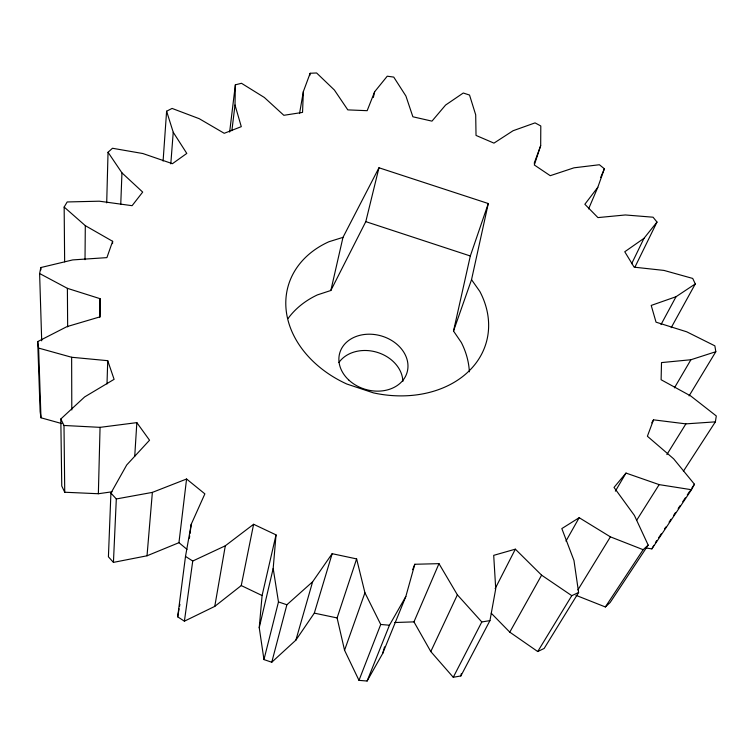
<?xml version="1.0" encoding="UTF-8"?>
<svg xmlns="http://www.w3.org/2000/svg" width="754" height="754" viewBox="0 0 754 754"><rect width="100%" height="100%" fill="white"/><g stroke="black" fill="none" stroke-linecap="round" stroke-linejoin="round"><path stroke-width="1.13" d="M588.582 208.905L597.809 187.303L604.369 168.773L599.392 164.74L574.011 167.812L550.241 175.691L534.313 164.975L540.684 145.645L540.797 125.965L535.048 122.883L513.069 130.734L493.964 143.128L476.028 135.428L475.699 114.834L469.535 95.051L463.276 93.015L445.595 105.051L431.967 121.14L412.881 116.785L405.906 96.012L393.748 77.096L387.245 76.201L374.653 91.743L367.16 110.687L347.811 109.886L334.38 90.018L316.605 72.968L310.148 73.27L303.353 91.573L299.545 113.552M85.014 259.687L85.306 225.653L64.156 207.058L67.181 201.959L99.302 201.195L132.101 205.682L142.685 192.091L121.95 172.864L108.039 152.27L112.478 148.265L142.855 153.533L172.43 163.693L186.794 153.42L173.232 132.261L166.606 111.215L172.072 108.425L199.226 118.689L224.23 133.298L241.289 126.663L235.012 105.032L235.361 84.825L241.487 83.289L264.334 97.473L283.843 115.305L302.543 112.403L303.353 91.573M99.66 317.528L100.084 298.688L67.389 288.339L39.613 273.523L40.829 267.547L72.723 259.913L106.908 257.623L112.629 241.308L85.306 225.653M100.084 298.688L100.122 316.812L66.927 326.642L37.7 341.6L38.595 348.075L71.639 357.264L107.728 360.685L114.099 379.328L84.655 396.915L60.81 418.998L61.762 486.028L64.74 492.239L98.359 493.738L100.056 427.348L136.842 422.626L149.537 440.213L126.719 464.964L110.913 493.088L108.416 556.801L113.43 562.38L147.021 555.792L178.952 542.682L186.577 479.007L152.365 492.39L116.314 498.959L110.913 493.088M106.7 202.864L108.039 152.27M107.002 383.965L107.728 360.685M112.553 243.636L112.629 241.308M120.753 204.381L121.95 172.864M113.43 562.38L116.314 498.959M134.73 456.321L136.842 422.626M163.09 161.064L166.606 111.215M170.8 163.863L173.232 132.261M147.021 555.792L152.365 492.39M597.809 187.303L584.859 204.259L597.931 217.595L625.368 214.965L653.068 217.209L656.998 222.062L643.982 238.33L624.764 251.761L634.133 267.161L663.991 270.422L692.709 278.433L695.292 283.919L676.036 296.718L651.211 305.427L656.037 322.175L686.743 331.817L714.867 345.85L715.819 351.713L690.909 359.743L661.512 362.589L661.107 379.743L690.721 395.963L716.3 415.963L715.376 421.854L685.895 423.871L653.52 419.837L647.384 436.246L673.624 458.8L694.443 484.228L691.484 489.723L659.156 484.624L625.999 473.069L614.029 487.414L634.406 515.434L648.167 545.095L643.162 549.694L610.41 536.857L579.185 517.696L561.834 528.582L573.964 560.486L578.61 592.493L571.786 595.669L541.608 575.17L515.35 549.166L493.7 555.349L495.727 588.817L489.94 620.617L481.797 621.956L457.376 594.84L438.979 563.653L414.813 564.265L405.831 596.489L382.664 653.511L367.104 681.032L358.989 680.362L380.732 624.463L364.936 592.776L356.623 558.903L332.156 553.69L314.314 613.125L295.888 640.127L271.76 662.238L263.957 659.58L259.235 627.686L273.184 568.459L276.03 534.869L253.608 524.275L225.305 545.802L192.741 561.033L184.4 621.183L177.68 616.829L185.503 556.414L191.233 524.247L204.871 493.87L186.577 479.007M259.235 627.686L262.09 595.537L276.03 534.869M229.64 132.091L235.361 84.825M231.864 130.696L235.012 105.032M189.395 538.233L189.697 535.896M190.008 533.568L191.233 524.247M184.4 621.183L214.767 606.386L225.305 545.802M309.734 75.588L310.148 73.27M177.68 616.829L179.094 608.836M179.499 606.555L179.895 604.274M438.979 563.653L413.955 621.871L430.788 651.56L453.258 677.281L460.873 675.952L461.297 673.699M214.767 606.386L241.252 585.566L253.608 524.275M469.365 371.835A98.171 78.171 15.9 0 0 461.344 342.514L453.522 331.044L471.533 279.677L488.281 203.533L378.97 167.765L342.985 237.369L330.846 290.488L317.387 294.899A98.171 78.171 15.9 0 0 288 318.584M453.522 331.044L470.317 255.983L488.281 203.533M373.353 97.464L374.653 91.743M330.846 290.488L365.794 221.638L378.97 167.765M263.957 659.58L278.471 601.918L273.184 568.459M271.76 662.238L286.878 604.765L312.618 581.786L332.156 553.69M382.664 653.511L384.531 646.894M295.888 640.127L312.618 581.786M358.989 680.362L344.559 650.25L337.104 617.931L356.623 558.903M344.559 650.25L364.936 592.776M534.2 163.25L540.684 145.645M367.104 681.032L389.45 625.226L405.831 596.489M412.645 569.675L414.813 564.265M600.674 177.444L604.369 168.773M430.788 651.56L457.376 594.84M631.663 263.702L643.982 238.33M635.019 266.935L656.998 222.062M495.133 588.695L515.35 549.166M453.258 677.281L481.797 621.956M460.873 675.952L489.94 620.617M661.004 324.578L676.036 296.718M646.263 548.017L651.871 548.884L653.803 545.331M671.201 327.67L695.292 283.919M578.61 592.493L544.162 648.449L537.725 651.541L509.779 632.144L541.608 575.17M565.971 541.099L579.185 517.696M651.748 422.871L653.52 419.837M674.425 387.867L690.909 359.743M615.368 491.156L625.999 473.069M689.09 395.888L715.819 351.713M537.725 651.541L571.786 595.669M577.913 589.882L610.41 536.857M666.875 454.577L685.895 423.871M636.593 520.392L659.156 484.624M683.397 471.231L715.376 421.854M575.943 595.311L605.358 606.961L643.162 549.694M648.167 545.095L610.146 602.512L605.358 606.961M655.424 542.578L656.725 540.637M658.676 537.715L661.277 533.832M664.528 528.969L665.829 527.018M669.081 522.154L671.032 519.242M673.633 515.35L675.584 512.428M678.185 508.535L680.136 505.623M682.738 501.73L685.339 497.838M687.29 494.926L689.891 491.033M691.842 488.111L694.443 484.228M651.871 548.884L691.484 489.723M342.985 237.369L328.942 241.732A102.996 79.622 15.9 0 0 286.303 311.393A102.996 79.622 15.9 0 0 346.765 384.003L373.418 392.872A102.996 79.622 15.9 0 0 468.347 371.665A102.996 79.622 15.9 0 0 479.827 291.43L471.533 279.677M98.359 493.738L112.092 491.787M394.757 622.521L413.955 621.871M60.81 418.998L63.996 425.473L100.056 427.348M380.732 624.463L389.45 625.226M314.314 613.125L337.104 617.931M37.7 341.6L40.132 411.533L40.98 417.791L61.932 423.616M365.794 221.638L470.317 255.983M278.471 601.918L286.878 604.765M241.252 585.566L262.09 595.537M185.503 556.414L192.741 561.033M178.952 542.682L187.001 549.364M491.212 613.191L509.779 632.144M38.595 348.075L40.98 417.791M39.613 273.523L41.706 340.846M40.829 267.547L40.904 269.875M63.996 425.473L64.74 492.239M64.156 207.058L64.646 261.845M67.389 288.339L67.653 326.897M71.639 357.264L71.8 409.969M338.885 362.551A34.495 27.7 15.9 0 1 376.821 352.222A34.495 27.7 15.9 0 1 402.872 381.42M348.678 379.931A35.033 27.87 15.9 0 0 406.679 373.654A35.033 27.87 15.9 0 0 364.927 334.427A35.033 27.87 15.9 0 0 348.678 379.931"/></g></svg>
